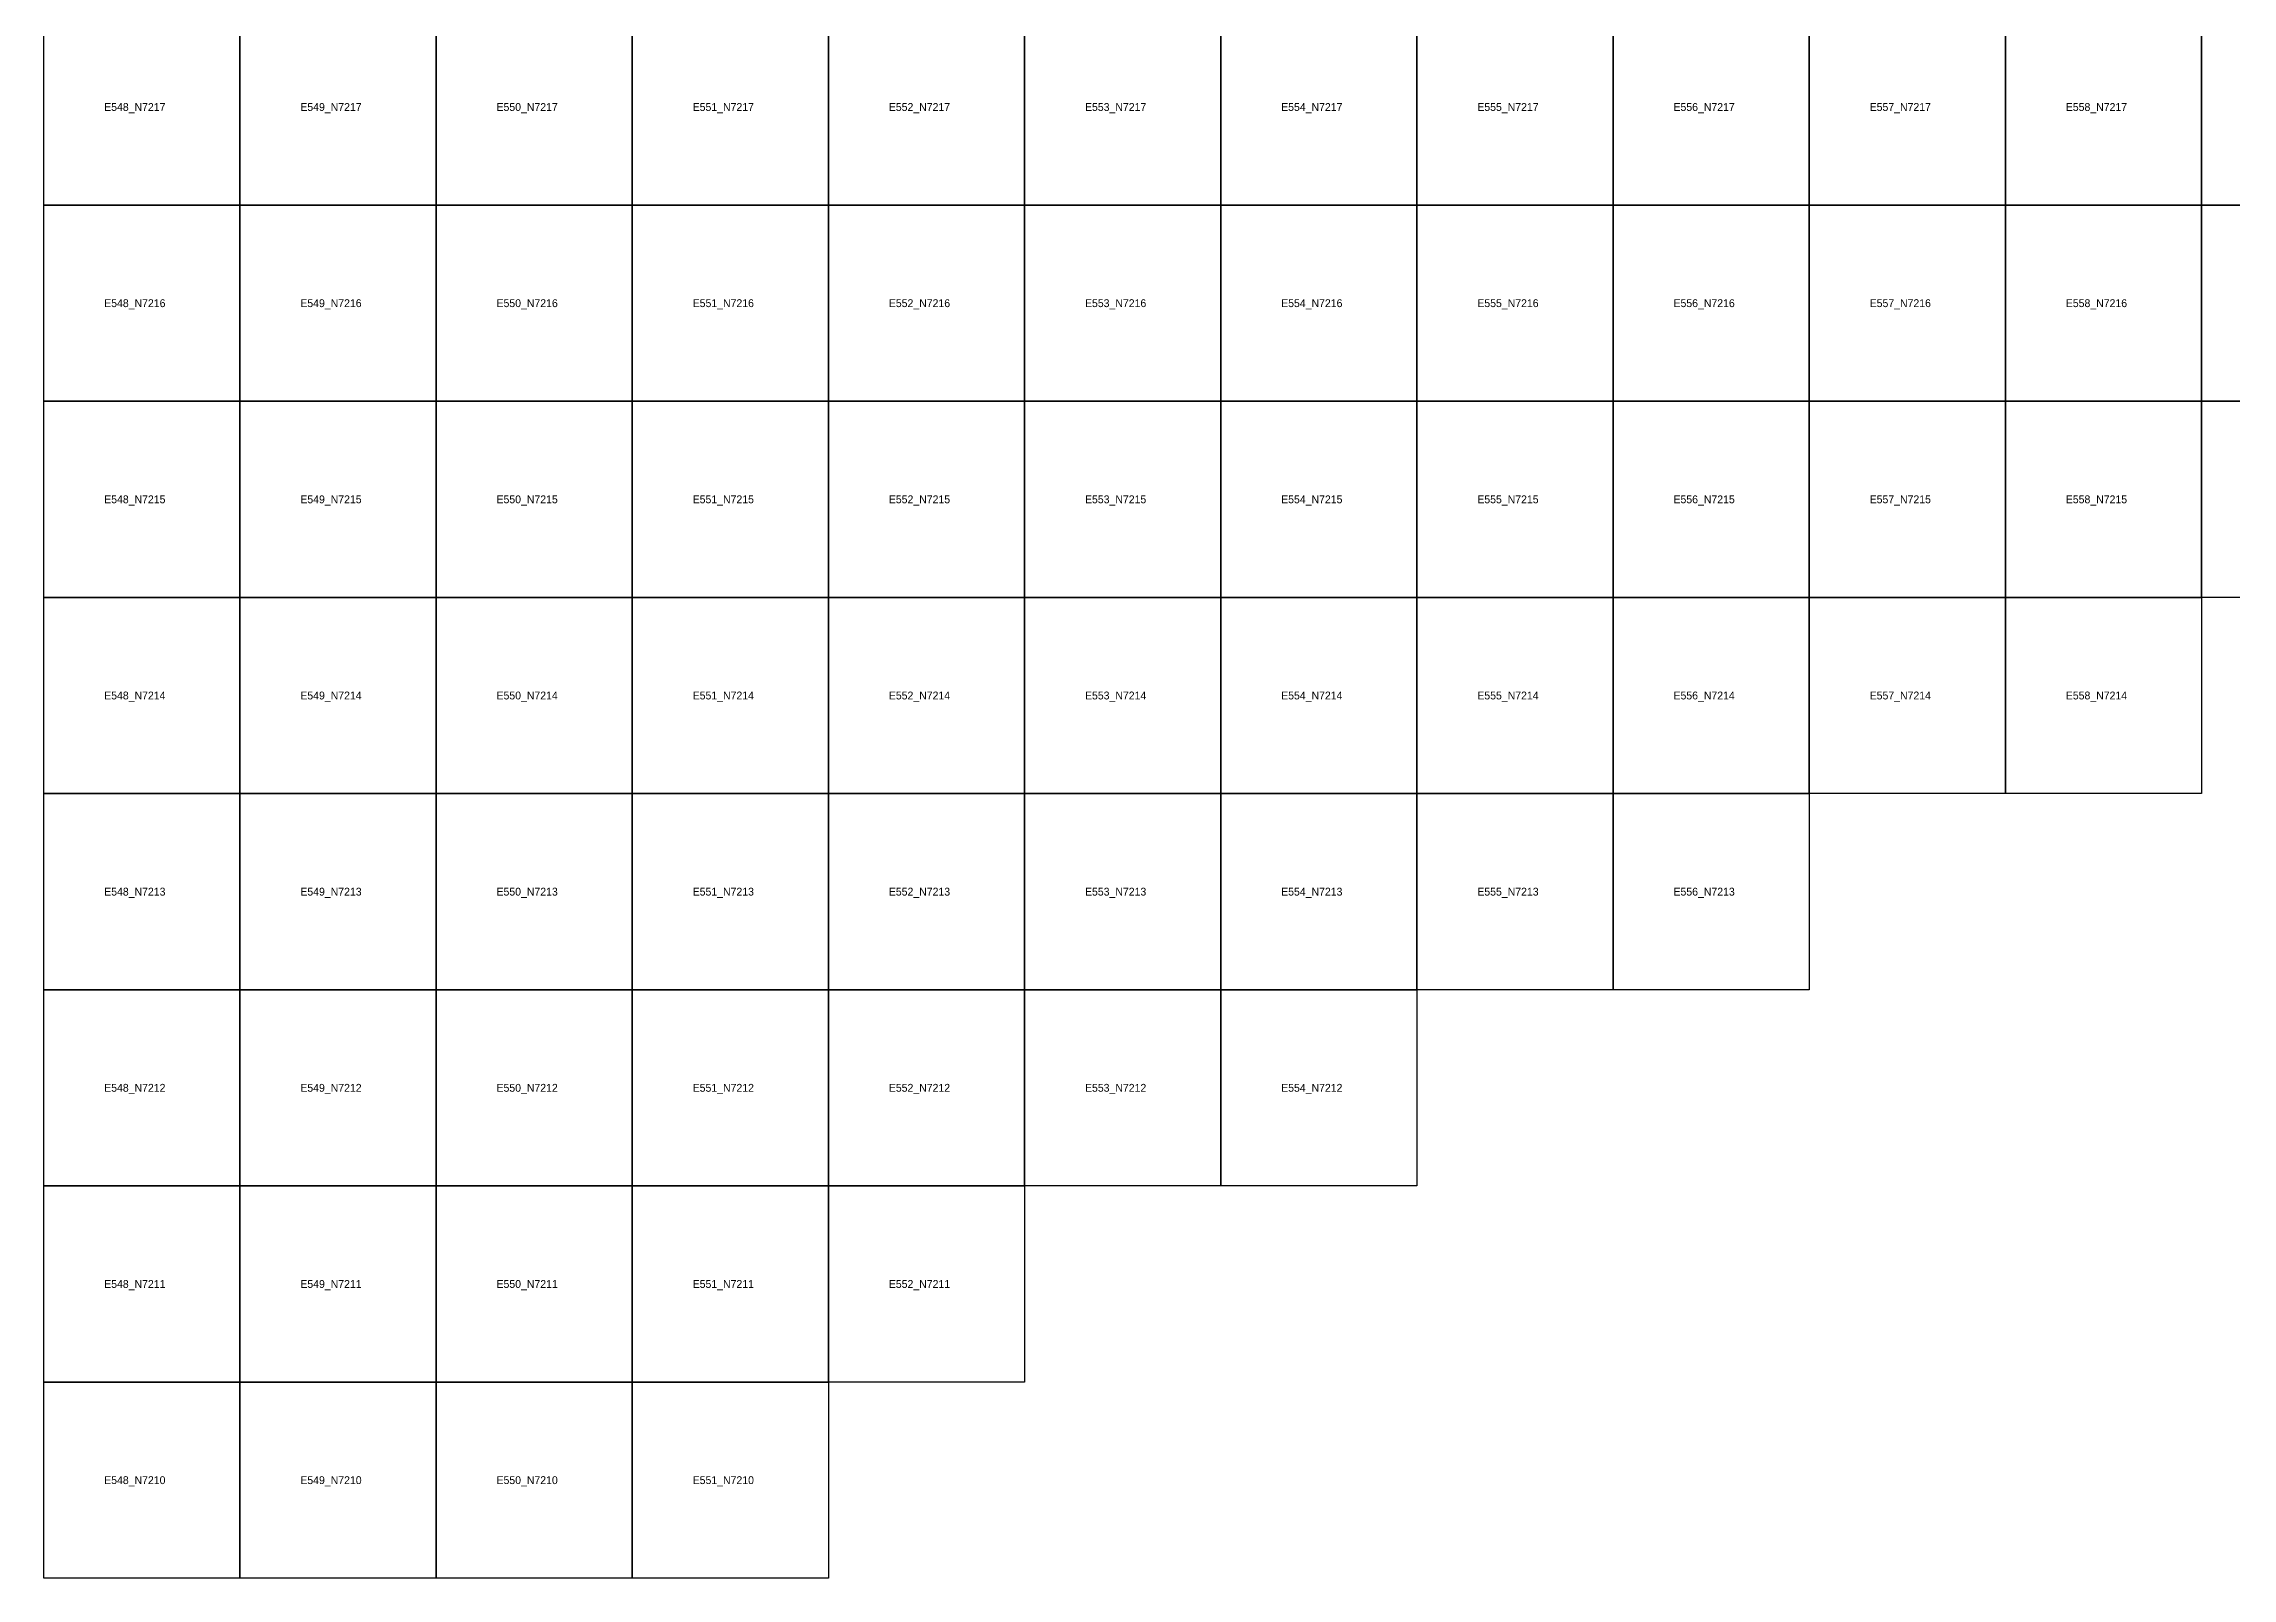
# Model space of a CAD drawing. Extents: x 546000 to 599000, y 7210000 to 7363000.
# Drawn here: x 548000 to 559156, y 7210000 to 7217822 of the extents above; entities that cross this region are included whole.
import ezdxf

# ---------------------------------------------------------------- set-up
doc = ezdxf.new("R2010")
doc.units = 0
doc.layers.add('FEATUREATTRIBS', color=7, linetype='Continuous')

msp = doc.modelspace()

# ---------------------------------------------------------------- linework, layer by layer
at = {"layer": 'FEATUREATTRIBS'}
for points in [[(548000, 7217000), (548000, 7218000), (549000, 7218000), (549000, 7217000)], [(549000, 7217000), (549000, 7218000), (550000, 7218000), (550000, 7217000)], [(550000, 7217000), (550000, 7218000), (551000, 7218000), (551000, 7217000)], [(551000, 7217000), (551000, 7218000), (552000, 7218000), (552000, 7217000)], [(552000, 7217000), (552000, 7218000), (553000, 7218000), (553000, 7217000)], [(553000, 7217000), (553000, 7218000), (554000, 7218000), (554000, 7217000)], [(554000, 7217000), (554000, 7218000), (555000, 7218000), (555000, 7217000)], [(555000, 7217000), (555000, 7218000), (556000, 7218000), (556000, 7217000)], [(556000, 7217000), (556000, 7218000), (557000, 7218000), (557000, 7217000)], [(557000, 7217000), (557000, 7218000), (558000, 7218000), (558000, 7217000)], [(558000, 7217000), (558000, 7218000), (559000, 7218000), (559000, 7217000)], [(559000, 7217000), (559000, 7218000), (560000, 7218000), (560000, 7217000)], [(548000, 7216000), (548000, 7217000), (549000, 7217000), (549000, 7216000)], [(549000, 7216000), (549000, 7217000), (550000, 7217000), (550000, 7216000)], [(550000, 7216000), (550000, 7217000), (551000, 7217000), (551000, 7216000)], [(551000, 7216000), (551000, 7217000), (552000, 7217000), (552000, 7216000)], [(552000, 7216000), (552000, 7217000), (553000, 7217000), (553000, 7216000)], [(553000, 7216000), (553000, 7217000), (554000, 7217000), (554000, 7216000)], [(554000, 7216000), (554000, 7217000), (555000, 7217000), (555000, 7216000)], [(555000, 7216000), (555000, 7217000), (556000, 7217000), (556000, 7216000)], [(556000, 7216000), (556000, 7217000), (557000, 7217000), (557000, 7216000)], [(557000, 7216000), (557000, 7217000), (558000, 7217000), (558000, 7216000)], [(558000, 7216000), (558000, 7217000), (559000, 7217000), (559000, 7216000)], [(559000, 7216000), (559000, 7217000), (560000, 7217000), (560000, 7216000)], [(548000, 7215000), (548000, 7216000), (549000, 7216000), (549000, 7215000)], [(549000, 7215000), (549000, 7216000), (550000, 7216000), (550000, 7215000)], [(550000, 7215000), (550000, 7216000), (551000, 7216000), (551000, 7215000)], [(551000, 7215000), (551000, 7216000), (552000, 7216000), (552000, 7215000)], [(552000, 7215000), (552000, 7216000), (553000, 7216000), (553000, 7215000)], [(553000, 7215000), (553000, 7216000), (554000, 7216000), (554000, 7215000)], [(554000, 7215000), (554000, 7216000), (555000, 7216000), (555000, 7215000)], [(555000, 7215000), (555000, 7216000), (556000, 7216000), (556000, 7215000)], [(556000, 7215000), (556000, 7216000), (557000, 7216000), (557000, 7215000)], [(557000, 7215000), (557000, 7216000), (558000, 7216000), (558000, 7215000)], [(558000, 7215000), (558000, 7216000), (559000, 7216000), (559000, 7215000)], [(559000, 7215000), (559000, 7216000), (560000, 7216000), (560000, 7215000)], [(548000, 7214000), (548000, 7215000), (549000, 7215000), (549000, 7214000)], [(549000, 7214000), (549000, 7215000), (550000, 7215000), (550000, 7214000)], [(550000, 7214000), (550000, 7215000), (551000, 7215000), (551000, 7214000)], [(551000, 7214000), (551000, 7215000), (552000, 7215000), (552000, 7214000)], [(552000, 7214000), (552000, 7215000), (553000, 7215000), (553000, 7214000)], [(553000, 7214000), (553000, 7215000), (554000, 7215000), (554000, 7214000)], [(554000, 7214000), (554000, 7215000), (555000, 7215000), (555000, 7214000)], [(555000, 7214000), (555000, 7215000), (556000, 7215000), (556000, 7214000)], [(556000, 7214000), (556000, 7215000), (557000, 7215000), (557000, 7214000)], [(557000, 7214000), (557000, 7215000), (558000, 7215000), (558000, 7214000)], [(558000, 7214000), (558000, 7215000), (559000, 7215000), (559000, 7214000)], [(548000, 7213000), (548000, 7214000), (549000, 7214000), (549000, 7213000)], [(549000, 7213000), (549000, 7214000), (550000, 7214000), (550000, 7213000)], [(550000, 7213000), (550000, 7214000), (551000, 7214000), (551000, 7213000)], [(551000, 7213000), (551000, 7214000), (552000, 7214000), (552000, 7213000)], [(552000, 7213000), (552000, 7214000), (553000, 7214000), (553000, 7213000)], [(553000, 7213000), (553000, 7214000), (554000, 7214000), (554000, 7213000)], [(554000, 7213000), (554000, 7214000), (555000, 7214000), (555000, 7213000)], [(555000, 7213000), (555000, 7214000), (556000, 7214000), (556000, 7213000)], [(556000, 7213000), (556000, 7214000), (557000, 7214000), (557000, 7213000)], [(548000, 7212000), (548000, 7213000), (549000, 7213000), (549000, 7212000)], [(549000, 7212000), (549000, 7213000), (550000, 7213000), (550000, 7212000)], [(550000, 7212000), (550000, 7213000), (551000, 7213000), (551000, 7212000)], [(551000, 7212000), (551000, 7213000), (552000, 7213000), (552000, 7212000)], [(552000, 7212000), (552000, 7213000), (553000, 7213000), (553000, 7212000)], [(553000, 7212000), (553000, 7213000), (554000, 7213000), (554000, 7212000)], [(554000, 7212000), (554000, 7213000), (555000, 7213000), (555000, 7212000)], [(548000, 7211000), (548000, 7212000), (549000, 7212000), (549000, 7211000)], [(549000, 7211000), (549000, 7212000), (550000, 7212000), (550000, 7211000)], [(550000, 7211000), (550000, 7212000), (551000, 7212000), (551000, 7211000)], [(551000, 7211000), (551000, 7212000), (552000, 7212000), (552000, 7211000)], [(552000, 7211000), (552000, 7212000), (553000, 7212000), (553000, 7211000)], [(548000, 7210000), (548000, 7211000), (549000, 7211000), (549000, 7210000)], [(549000, 7210000), (549000, 7211000), (550000, 7211000), (550000, 7210000)], [(550000, 7210000), (550000, 7211000), (551000, 7211000), (551000, 7210000)], [(551000, 7210000), (551000, 7211000), (552000, 7211000), (552000, 7210000)]]:
    msp.add_lwpolyline(points, close=True, dxfattribs=at)

# ---------------------------------------------------------------- texts
for s, p in [('E548_N7217', (548308, 7217480)), ('E549_N7217', (549308, 7217480)), ('E550_N7217', (550308, 7217480)), ('E551_N7217', (551308, 7217480)), ('E552_N7217', (552308, 7217480)), ('E553_N7217', (553308, 7217480)), ('E554_N7217', (554308, 7217480)), ('E555_N7217', (555308, 7217480)), ('E556_N7217', (556308, 7217480)), ('E557_N7217', (557308, 7217480)), ('E558_N7217', (558308, 7217480)), ('E548_N7216', (548308, 7216480)), ('E549_N7216', (549308, 7216480)), ('E550_N7216', (550308, 7216480)), ('E551_N7216', (551308, 7216480)), ('E552_N7216', (552308, 7216480)), ('E553_N7216', (553308, 7216480)), ('E554_N7216', (554308, 7216480)), ('E555_N7216', (555308, 7216480)), ('E556_N7216', (556308, 7216480)), ('E557_N7216', (557308, 7216480)), ('E558_N7216', (558308, 7216480)), ('E548_N7215', (548308, 7215480)), ('E549_N7215', (549308, 7215480)), ('E550_N7215', (550308, 7215480)), ('E551_N7215', (551308, 7215480)), ('E552_N7215', (552308, 7215480)), ('E553_N7215', (553308, 7215480)), ('E554_N7215', (554308, 7215480)), ('E555_N7215', (555308, 7215480)), ('E556_N7215', (556308, 7215480)), ('E557_N7215', (557308, 7215480)), ('E558_N7215', (558308, 7215480)), ('E548_N7214', (548308, 7214480)), ('E549_N7214', (549308, 7214480)), ('E550_N7214', (550308, 7214480)), ('E551_N7214', (551308, 7214480)), ('E552_N7214', (552308, 7214480)), ('E553_N7214', (553308, 7214480)), ('E554_N7214', (554308, 7214480)), ('E555_N7214', (555308, 7214480)), ('E556_N7214', (556308, 7214480)), ('E557_N7214', (557308, 7214480)), ('E558_N7214', (558308, 7214480)), ('E548_N7213', (548308, 7213480)), ('E549_N7213', (549308, 7213480)), ('E550_N7213', (550308, 7213480)), ('E551_N7213', (551308, 7213480)), ('E552_N7213', (552308, 7213480)), ('E553_N7213', (553308, 7213480)), ('E554_N7213', (554308, 7213480)), ('E555_N7213', (555308, 7213480)), ('E556_N7213', (556308, 7213480)), ('E548_N7212', (548308, 7212480)), ('E549_N7212', (549308, 7212480)), ('E550_N7212', (550308, 7212480)), ('E551_N7212', (551308, 7212480)), ('E552_N7212', (552308, 7212480)), ('E553_N7212', (553308, 7212480)), ('E554_N7212', (554308, 7212480)), ('E548_N7211', (548308, 7211480)), ('E549_N7211', (549308, 7211480)), ('E550_N7211', (550308, 7211480)), ('E551_N7211', (551308, 7211480)), ('E552_N7211', (552308, 7211480)), ('E548_N7210', (548308, 7210480)), ('E549_N7210', (549308, 7210480)), ('E550_N7210', (550308, 7210480)), ('E551_N7210', (551308, 7210480))]:
    msp.add_text(s, height=40, dxfattribs=at).set_placement(p)

doc.saveas('drawing.dxf')
